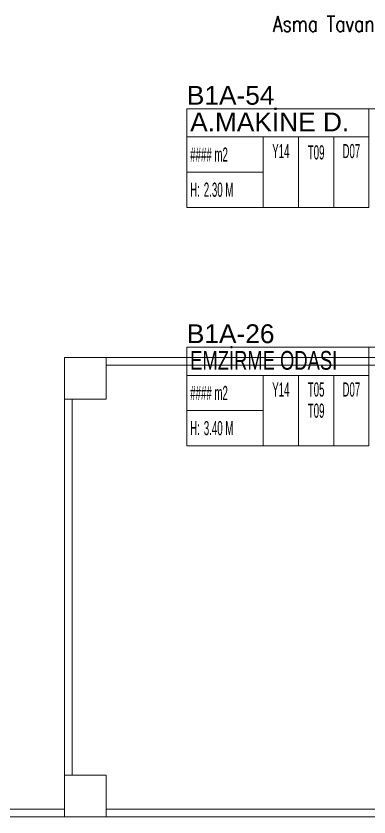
# Model space of a CAD drawing. Header units: metres. Extents: x -13621 to 152406, y -16073 to 22221.
# Drawn here: x 86867 to 87543, y 800 to 2334 of the extents above; entities that cross this region are included whole.
import ezdxf
from ezdxf.enums import TextEntityAlignment as Align

# ---------------------------------------------------------------- set-up
doc = ezdxf.new("R2010")
doc.units = ezdxf.units.M
doc.header["$LTSCALE"] = 100
doc.header["$MEASUREMENT"] = 0
doc.layers.get('0').update_dxf_attribs({"color": 9, "lineweight": 9})
for name, color, linetype, lineweight in [('00', 9, 'Continuous', 9), ('01', 9, 'Continuous', 9), ('06D', 9, 'Continuous', 9), ('21_mahal200', 9, 'Continuous', 9), ('E-YAZI', 7, 'Continuous', 30)]:
    doc.layers.add(name, color=color, linetype=linetype, lineweight=lineweight)
doc.styles.add('Arial', font='arial.ttf', dxfattribs={"height": 2.5})
doc.styles.add('E-YAZI', font='txttw.shx')
doc.styles.add('MuuM_TEXT-STANDART', font='ARIALN.TTF')
doc.dimstyles.new('MuuM_DIM200', dxfattribs={"dimscale": 20, "dimtxt": 2, "dimasz": 1, "dimexe": 1, "dimexo": 1, "dimgap": 1, "dimtad": 1, "dimdec": 1, "dimrnd": 0.5, "dimdsep": 46, "dimtxsty": 'MuuM_TEXT-STANDART', "dimblk": 'ARCHTICK', "dimcen": 0, "dimdle": 0.15, "dimclrd": 256, "dimclre": 256, "dimclrt": 256, "dimadec": 0, "dimazin": 0, "dimtfac": 5, "dimtdec": 1, "dimtix": 1, "dimtmove": 2, "dimatfit": 3, "dimldrblk": 'DOT', "dimfxl": 3, "dimfxlon": 1, "dimtolj": 1, "dimlwd": -1, "dimlwe": -1, "dimarcsym": 0})

# ---------------------------------------------------------------- blocks, each defined once
blk = doc.blocks.new('p-kolon_80x80')
blk.add_lwpolyline([(-40, -40), (40, -40), (40, 40), (-40, 40)], close=True)
blk = doc.blocks.new('1.Bod.Ara.Sitatik Elk')
at = {"layer": '01'}
for p in [(3000, -6990), (3000, -7790)]:
    blk.add_blockref('p-kolon_80x80', p, dxfattribs=at)
blk = doc.blocks.new('_ArchTick')
at = {"color": 0, "linetype": 'ByBlock', "const_width": 0.15}
blk.add_lwpolyline([(-0.5, -0.5), (0.5, 0.5)], dxfattribs=at)
blk = doc.blocks.new('_Dot')
at = {"color": 0, "linetype": 'ByBlock', "lineweight": -2}
blk.add_line((-0.5, 0), (-1, 0), dxfattribs=at)
at = {"color": 0, "linetype": 'ByBlock', "const_width": 0.5}
blk.add_lwpolyline([(-0.25, 0, 1), (0.25, 0, 1)], format="xyb", close=True, dxfattribs=at)
blk = doc.blocks.new('0_roomno2')
blk.add_lwpolyline([(19.375, -10.5), (0, -10.5), (0, 0), (19.375, 0)], close=True)
for points in [[(0, -3), (19.375, -3)], [(8.125, -3), (8.125, -10.5)], [(11.875, -3), (11.875, -10.5)], [(15.625, -3), (15.625, -10.5)], [(0, -6.75), (8.125, -6.75)]]:
    blk.add_lwpolyline(points)
at = {"style": 'MuuM_TEXT-STANDART', "width": 0.6}
blk.add_text('H:', height=1.5, dxfattribs=at).set_placement((0.35, -8.608), align=Align.MIDDLE_LEFT)
at = {"style": 'Arial'}
blk.add_attdef('ODANO', (0, 1.17), '', height=2, dxfattribs=at)
blk.add_attdef('MEKANADI', text='', height=2, dxfattribs=at).set_placement((0.35, -3), align=Align.BOTTOM_LEFT)
at = {"style": 'MuuM_TEXT-STANDART', "width": 0.6}
for tag, p in [('M2', (0.35, -4.875)), ('TEMIZTAVANYUKSEKLIGI', (1.8, -8.608))]:
    blk.add_attdef(tag, text='', height=1.5, dxfattribs=at).set_placement(p, align=Align.MIDDLE_LEFT)
for tag, p in [('YER01', (10, -4.5)), ('TAVAN01', (13.75, -4.5)), ('DUVAR01', (17.5, -4.5)), ('YER02', (10, -6.75)), ('TAVAN02', (13.75, -6.75)), ('DUVAR02', (17.5, -6.75)), ('YER03', (10, -9)), ('TAVAN03', (13.75, -9)), ('DUVAR03', (17.5, -9))]:
    blk.add_attdef(tag, text='', height=1.5, dxfattribs=at).set_placement(p, align=Align.MIDDLE_CENTER)
blk = doc.blocks.new('1.Bod.Ara.Mimari Elk')
at = {"layer": '00'}
for points in [[(2340, -7815), (2960, -7815), (2960, -7830), (2340, -7830)], [(3040, -7815), (3660, -7815), (3660, -7830), (3040, -7830)]]:
    blk.add_lwpolyline(points, close=True, dxfattribs=at)
at = {"layer": '06D'}
blk.add_lwpolyline([(3040, -6950), (3660, -6950), (3660, -6965), (3040, -6965)], close=True, dxfattribs=at)
for points in [[(2960, -7030), (2960, -7750)], [(2975, -7030), (2975, -7750)]]:
    blk.add_lwpolyline(points, dxfattribs=at)
at = {"layer": '21_mahal200'}
ref = blk.add_blockref('0_roomno2', (3194.59, -6473.77), dxfattribs=dict(at, xscale=18, yscale=18, zscale=18))
ref.add_attrib('ODANO', 'B1A-54', (3194.59, -6465.99), dxfattribs={"layer": '0', "height": 36, "style": 'Arial'})
ref.add_attrib('MEKANADI', 'A.MAKİNE D.', dxfattribs={"layer": '0', "height": 36, "style": 'Arial'}).set_placement((3200.89, -6527.77), align=Align.BOTTOM_LEFT)
ref.add_attrib('M2', '#### m2', dxfattribs={"layer": '0', "height": 27, "style": 'MuuM_TEXT-STANDART', "width": 0.6}).set_placement((3200.89, -6561.52), align=Align.MIDDLE_LEFT)
ref.add_attrib('TEMIZTAVANYUKSEKLIGI', '2.30 M', dxfattribs={"layer": '0', "height": 27, "style": 'MuuM_TEXT-STANDART', "width": 0.6}).set_placement((3226.99, -6628.71), align=Align.MIDDLE_LEFT)
ref.add_attrib('YER01', 'Y14', dxfattribs={"layer": '0', "height": 27, "style": 'MuuM_TEXT-STANDART', "width": 0.6}).set_placement((3374.59, -6554.77), align=Align.MIDDLE_CENTER)
ref.add_attrib('DUVAR01', 'D07', dxfattribs={"layer": '0', "height": 27, "style": 'MuuM_TEXT-STANDART', "width": 0.6}).set_placement((3509.59, -6554.77), align=Align.MIDDLE_CENTER)
ref.add_attrib('TAVAN02', 'T09', dxfattribs={"layer": '0', "height": 27, "style": 'MuuM_TEXT-STANDART', "width": 0.6}).set_placement((3442.09, -6557.26), align=Align.MIDDLE_CENTER)
ref = blk.add_blockref('0_roomno2', (3194.59, -6930.35), dxfattribs=dict(at, xscale=18, yscale=18, zscale=18))
ref.add_attrib('ODANO', 'B1A-26', (3194.59, -6922.57), dxfattribs={"layer": '0', "height": 36, "style": 'Arial'})
ref.add_attrib('MEKANADI', 'EMZİRME ODASI', dxfattribs={"layer": '0', "height": 36, "style": 'Arial', "width": 0.7}).set_placement((3200.89, -6984.35), align=Align.BOTTOM_LEFT)
ref.add_attrib('M2', '#### m2', dxfattribs={"layer": '0', "height": 27, "style": 'MuuM_TEXT-STANDART', "width": 0.6}).set_placement((3200.89, -7018.1), align=Align.MIDDLE_LEFT)
ref.add_attrib('TEMIZTAVANYUKSEKLIGI', '3.40 M', dxfattribs={"layer": '0', "height": 27, "style": 'MuuM_TEXT-STANDART', "width": 0.6}).set_placement((3226.99, -7085.3), align=Align.MIDDLE_LEFT)
ref.add_attrib('YER01', 'Y14', dxfattribs={"layer": '0', "height": 27, "style": 'MuuM_TEXT-STANDART', "width": 0.6}).set_placement((3374.59, -7011.35), align=Align.MIDDLE_CENTER)
ref.add_attrib('TAVAN01', 'T05', dxfattribs={"layer": '0', "height": 27, "style": 'MuuM_TEXT-STANDART', "width": 0.6}).set_placement((3442.09, -7011.35), align=Align.MIDDLE_CENTER)
ref.add_attrib('DUVAR01', 'D07', dxfattribs={"layer": '0', "height": 27, "style": 'MuuM_TEXT-STANDART', "width": 0.6}).set_placement((3509.59, -7011.35), align=Align.MIDDLE_CENTER)
ref.add_attrib('TAVAN02', 'T09', dxfattribs={"layer": '0', "height": 27, "style": 'MuuM_TEXT-STANDART', "width": 0.6}).set_placement((3442.09, -7051.91), align=Align.MIDDLE_CENTER)
for points in [[(3767.06, -6473.77), (3543.34, -6473.77)], [(3767.06, -6930.35), (3543.34, -6930.35)]]:
    blk.add_leader(points, dimstyle='MuuM_DIM200', override={"dimasz": 1, "dimfxl": 10}, dxfattribs=at)

msp = doc.modelspace()

# ---------------------------------------------------------------- block references
for name in ['1.Bod.Ara.Mimari Elk', '1.Bod.Ara.Sitatik Elk']:
    msp.add_blockref(name, (84000, 8630))

# ---------------------------------------------------------------- texts
at = {"layer": 'E-YAZI', "color": 30, "style": 'E-YAZI', "width": 0.8}
msp.add_text('Asma Tavana Monte', height=30, dxfattribs=at).set_placement((87359.5, 2303.9))

doc.saveas('drawing.dxf')
